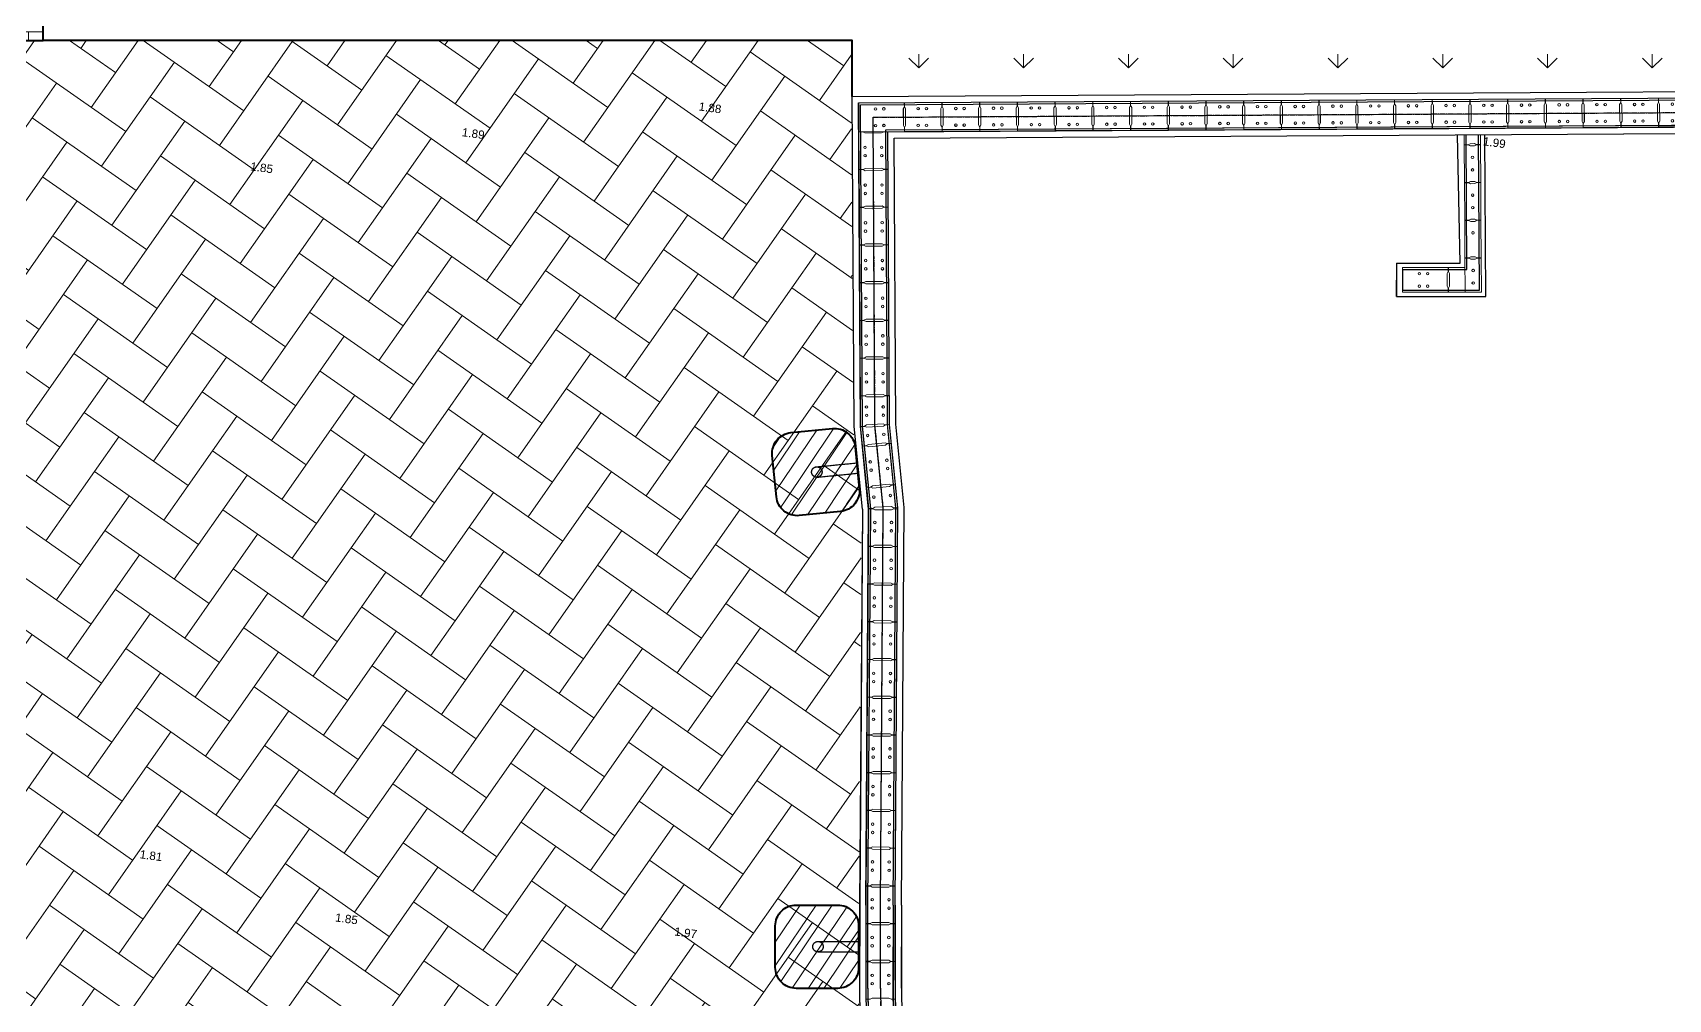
# Model space of a CAD drawing. Header units: millimetres. Extents: x -286774 to 170591, y -126585 to 81607.
# Drawn here: x -102570 to -63320, y -1262 to 21930 of the extents above; entities that cross this region are included whole.
import ezdxf

# ---------------------------------------------------------------- set-up
doc = ezdxf.new("R2010")
doc.units = ezdxf.units.MM
doc.header["$LTSCALE"] = 100
doc.header["$MEASUREMENT"] = 0
doc.linetypes.add('CENTERX2', pattern=[4, 2.5, -0.5, 0.5, -0.5])
doc.linetypes.add('DASHED', pattern=[19.05, 12.7, -6.35])
for name, color, linetype, lineweight in [('8', 8, 'Continuous', 5), ('ARC_CON-CUT', 130, 'Continuous', 40), ('ARC_HATCH', 8, 'Continuous', 9), ('TAN CANG-profile- REVISE1$0$8', 17, 'Continuous', 0), ('trench cover', 74, 'Continuous', 0)]:
    doc.layers.add(name, color=color, linetype=linetype, lineweight=lineweight)
for name, color, linetype in [('con_hidden', 4, 'DASHED'), ('L1-DRAINAGE-LONG_DITCH', 6, 'Continuous'), ('L1-DRAINAGE-TRANS_PIPE', 230, 'CENTERX2'), ('PIER SYSTRA', 170, 'Continuous')]:
    doc.layers.add(name, color=color, linetype=linetype)
doc.layers.add('Elevation', color=1, linetype='Continuous', plot=False)
doc.styles.get("Standard").update_dxf_attribs({"font": 'arial.ttf'})

# ---------------------------------------------------------------- blocks, each defined once
blk = doc.blocks.new('c1')
at = {"layer": 'trench cover'}
blk.add_lwpolyline([(875, 345), (875, 250), (850, 200), (850, -200), (875, -250), (875, -345), (-25, -345), (-25, -250), (0, -200), (0, 200), (-25, 250), (-25, 345)], close=True, dxfattribs=at)
for centre in [(304, 200), (504, 200), (304, -200), (504, -200)]:
    blk.add_circle(centre, 30, dxfattribs=at)
blk = doc.blocks.new('*U28')
at = {"layer": 'trench cover', "xscale": 0.001, "yscale": 0.001, "zscale": 0.001}
blk.add_blockref('c1', (-0.425, 0), dxfattribs=at)
blk = doc.blocks.new('*U29')
at = {"layer": 'trench cover'}
for p in [(0, 0), (0.905, 0), (1.81, 0), (2.715, 0), (3.62, 0), (4.525, 0), (5.43, 0), (6.335, 0), (7.24, 0), (8.145, 0), (9.05, 0), (9.955, 0), (10.86, 0), (11.765, 0), (12.67, 0), (13.575, 0), (14.48, 0), (15.385, 0), (16.29, 0), (17.195, 0), (18.1, 0)]:
    blk.add_blockref('*U28', p, dxfattribs=at)
blk = doc.blocks.new('*U26')
at = {"layer": 'trench cover', "xscale": 0.001, "yscale": 0.001, "zscale": 0.001, "rotation": 90}
blk.add_blockref('c1', (0, -0.425), dxfattribs=at)
blk = doc.blocks.new('*U27')
at = {"layer": 'trench cover'}
for p in [(0, 0), (0, -0.905), (0, -1.81), (0, -2.715), (0, -3.62), (0, -4.525), (0, -5.43)]:
    blk.add_blockref('*U26', p, dxfattribs=at)
blk = doc.blocks.new('ttc')
at = {"layer": 'con_hidden', "ltscale": 0.02, "flags": 128}
for points in [[(-14.401, -5.55), (-13.446, -5.32)], [(-14.36, -5.796), (-13.387, -5.562)], [(-12.827, -16.829), (-11.836, -16.693)], [(-12.827, -16.829), (-11.836, -16.693)], [(-12.793, -17.077), (-11.802, -16.941)], [(-12.793, -17.077), (-11.802, -16.941)]]:
    blk.add_lwpolyline(points, dxfattribs=at)
at = {"layer": 'con_hidden', "ltscale": 0.02}
for centre in [(-14.389, -5.674), (-12.81, -16.953), (-12.81, -16.953)]:
    blk.add_circle(centre, 0.125, dxfattribs=at)
at = {"layer": 'L1-DRAINAGE-LONG_DITCH', "ltscale": 0.8, "flags": 128}
for points in [[(-14.775, 3.366), (135.514, 24.94)], [(-14.605, 3.239), (135.387, 24.771)], [(-11.113, -15.713), (-12.346, -6.258), (-12.815, -4.308), (-13.813, 2.645), (135.486, 24.078)], [(-10.964, -15.694), (-12.198, -6.23), (-12.667, -4.279), (-13.643, 2.518), (135.656, 23.951)], [(-13.65, -4.468), (-14.775, 3.366)], [(-11.807, -15.807), (-13.035, -6.385), (-13.503, -4.439), (-14.605, 3.239)], [(-1.291, 1.183), (0.224, 1.393)], [(-13.183, -6.412), (-13.65, -4.468)], [(-13.183, -6.412), (-11.955, -15.826)], [(-10.964, -15.693), (-10.693, -17.666)], [(-11.955, -15.826), (-11.683, -17.807)], [(-11.807, -15.806), (-11.534, -17.787)], [(-11.113, -15.713), (-10.841, -17.687)], [(-11.683, -17.807), (-10.082, -28.51)], [(-11.534, -17.785), (-9.932, -28.496), (-9.852, -30.502)], [(-10.841, -17.686), (-9.234, -28.43), (-9.152, -30.474)], [(-10.693, -17.664), (-9.085, -28.416)]]:
    blk.add_lwpolyline(points, dxfattribs=at)
at = {"layer": 'L1-DRAINAGE-LONG_DITCH', "ltscale": 0.3}
for points in [[(-14.549, 3.196), (135.344, 24.714)], [(-13.869, 2.688), (135.429, 24.12)], [(-1.126, 1.056), (0.403, 1.267)], [(-1.057, 0.561), (0.772, 0.812)]]:
    blk.add_lwpolyline(points, dxfattribs=at)
at = {"layer": 'L1-DRAINAGE-LONG_DITCH', "ltscale": 0.8, "elevation": 0.006, "flags": 128}
for points in [[(0.224, 1.393), (-0.261, 4.439)], [(0.941, 0.685), (0.389, 4.532)]]:
    blk.add_lwpolyline(points, dxfattribs=at)
at = {"layer": 'L1-DRAINAGE-LONG_DITCH', "ltscale": 0.3}
for points, elevation in [([(0.403, 1.267), (-0.056, 4.468)], 0.006), ([(0.772, 0.812), (0.241, 4.511)], 0.006), ([(-1.126, 1.056), (-1.057, 0.561)], -0.006)]:
    blk.add_lwpolyline(points, dxfattribs=dict(at, elevation=elevation))
at = {"layer": 'L1-DRAINAGE-LONG_DITCH', "ltscale": 0.3, "flags": 128}
for points in [[(-11.485, -17.78), (-11.757, -15.8), (-12.989, -6.366), (-13.452, -4.439), (-14.549, 3.196)], [(-12.864, -4.317), (-13.869, 2.688)], [(-12.395, -6.267), (-12.864, -4.317)], [(-11.162, -15.72), (-12.395, -6.267)], [(-11.162, -15.72), (-10.891, -17.694)], [(-11.485, -17.778), (-9.882, -28.491)], [(-10.891, -17.694), (-9.284, -28.435)]]:
    blk.add_lwpolyline(points, dxfattribs=at)
at = {"layer": 'L1-DRAINAGE-LONG_DITCH', "ltscale": 0.8, "extrusion": (0.991194, 0.132421, 0), "elevation": -1.123, "flags": 128}
blk.add_lwpolyline([(1.343, 0), (0.546, -0.006)], dxfattribs=at)
at = {"layer": 'L1-DRAINAGE-LONG_DITCH', "ltscale": 0.8, "extrusion": (-0.136273, 0.990671, 0), "elevation": 0.55, "flags": 128}
blk.add_lwpolyline([(1.121, -0.006), (-1.026, 0)], dxfattribs=at)
at = {"layer": 'L1-DRAINAGE-TRANS_PIPE', "ltscale": 0.5, "flags": 128}
for points in [[(-14.209, 2.942), (135.387, 24.417)], [(-13.158, -4.383), (-14.209, 2.942)], [(-11.46, -15.76), (-12.693, -6.311)]]:
    blk.add_lwpolyline(points, dxfattribs=at)
at = {"layer": 'L1-DRAINAGE-TRANS_PIPE', "ltscale": 0.8, "flags": 128}
for points in [[(-12.693, -6.311), (-13.158, -4.383)], [(-11.187, -17.739), (-11.46, -15.76)], [(-11.188, -17.733), (-9.583, -28.463)]]:
    blk.add_lwpolyline(points, dxfattribs=at)
at = {"layer": 'trench cover', "extrusion": (0.000224928, -0.00165, 0.999999), "elevation": -0.001}
blk.add_lwpolyline([(-0.101, 4.462), (-0.066, 4.222), (0.028, 4.235), (0.074, 4.267), (0.173, 4.281), (0.226, 4.264), (0.32, 4.277), (0.285, 4.517)], dxfattribs=at)
for points in [[(0.32, 4.272), (0.226, 4.259), (0.18, 4.227), (0.081, 4.213), (0.028, 4.23), (-0.066, 4.217), (0.062, 3.326), (0.156, 3.339), (0.202, 3.371), (0.301, 3.385), (0.354, 3.368), (0.448, 3.381)], [(0.449, 3.376), (0.355, 3.363), (0.309, 3.331), (0.21, 3.317), (0.157, 3.334), (0.063, 3.321), (0.191, 2.43), (0.285, 2.444), (0.331, 2.475), (0.43, 2.49), (0.483, 2.472), (0.577, 2.485)], [(0.577, 2.481), (0.483, 2.467), (0.438, 2.435), (0.339, 2.421), (0.285, 2.439), (0.191, 2.425), (0.319, 1.534), (0.413, 1.548), (0.459, 1.58), (0.558, 1.594), (0.611, 1.576), (0.705, 1.59)], [(0.436, 0.723), (0.822, 0.775), (0.706, 1.585), (0.612, 1.571), (0.566, 1.539), (0.467, 1.525), (0.414, 1.543), (0.32, 1.529)]]:
    blk.add_lwpolyline(points, close=True, dxfattribs=at)
at = {"layer": 'trench cover'}
for points in [[(-14.501, 2.551), (-14.515, 2.646), (-14.522, 2.695), (-14.579, 3.091), (-14.586, 3.14), (-14.6, 3.234), (-13.516, 3.39), (-13.502, 3.296), (-13.52, 3.243), (-13.463, 2.847), (-13.431, 2.801), (-13.418, 2.707)], [(-1.051, 0.515), (-1.064, 0.609), (-1.071, 0.659), (-1.112, 0.956), (-1.119, 1.005), (-1.132, 1.099), (-0.047, 1.249), (-0.034, 1.155), (-0.052, 1.102), (-0.011, 0.805), (0.021, 0.759), (0.034, 0.664)], [(-13.497, -4.447), (-13.402, -4.428), (-13.359, -4.393), (-12.967, -4.311), (-12.913, -4.326), (-12.82, -4.306), (-12.918, -3.626), (-13.012, -3.64), (-13.058, -3.672), (-13.453, -3.728), (-13.506, -3.711), (-13.6, -3.724)], [(-13.496, -4.452), (-13.401, -4.432), (-13.347, -4.447), (-12.956, -4.365), (-12.912, -4.33), (-12.819, -4.311), (-12.714, -4.746), (-12.807, -4.768), (-12.862, -4.756), (-13.25, -4.849), (-13.293, -4.885), (-13.386, -4.907)], [(-12.713, -4.751), (-12.481, -5.716), (-12.574, -5.738), (-12.628, -5.726), (-13.017, -5.819), (-13.06, -5.855), (-13.153, -5.877), (-13.385, -4.912), (-13.292, -4.89), (-13.237, -4.903), (-12.849, -4.809), (-12.806, -4.773)], [(-13.034, -6.371), (-12.94, -6.355), (-12.895, -6.324), (-12.502, -6.251), (-12.447, -6.272), (-12.352, -6.256), (-12.481, -5.721), (-12.573, -5.743), (-12.616, -5.779), (-13.004, -5.873), (-13.059, -5.86), (-13.151, -5.883)]]:
    blk.add_lwpolyline(points, close=True, dxfattribs=at)
for points in [[(0.352, 1.304), (-0.042, 1.25), (-0.029, 1.155), (0.003, 1.109), (0.044, 0.812), (0.026, 0.759), (0.039, 0.665), (0.822, 0.773)], [(-13.496, -4.452), (-13.401, -4.432), (-13.347, -4.447), (-12.956, -4.365), (-12.912, -4.33), (-12.819, -4.311)]]:
    blk.add_lwpolyline(points, dxfattribs=at)
at = {"layer": 'trench cover', "extrusion": (0.000224928, -0.00165, 0.999999)}
for centre in [(0.17, 3.948, -0.001), (0.213, 3.651, -0.001), (0.299, 3.052, -0.001), (0.341, 2.755, -0.001), (0.427, 2.156, -0.001), (0.556, 1.26, -0.001), (0.598, 0.963, -0.001)]:
    blk.add_circle(centre, 0.03, dxfattribs=at)
at = {"layer": 'trench cover'}
for centre in [(-14.182, 3.148), (-13.984, 3.176), (-14.125, 2.752), (-13.927, 2.781), (-0.714, 1.01), (-0.516, 1.038), (-0.673, 0.713), (-0.475, 0.741), (-13.023, -3.909), (-13.419, -3.966), (-13.391, -4.164), (-12.995, -4.107), (-13.301, -4.638), (-12.92, -4.558), (-13.152, -5.259), (-13.105, -5.453), (-12.763, -5.165), (-12.716, -5.36), (-12.953, -6.084), (-12.565, -5.99)]:
    blk.add_circle(centre, 0.03, dxfattribs=at)
for name, p, rotation in [('*U29', (-13.021, 3.113), 8.169265610718904), ('*U27', (-14.095, 2.15), 8.169265604048064)]:
    blk.add_blockref(name, p, dxfattribs=dict(at, rotation=rotation))
for p, xscale, yscale, zscale, rotation in [((-12.687, -6.356), 0.001, 0.001, 0.001, 277.4384466208797), ((-12.57, -7.254), 0.001, 0.001, 0.001, 277.4384466208797), ((-12.453, -8.151), 0.001, 0.001, 0.001, 277.4384466208797), ((-12.336, -9.049), 0.001, 0.001, 0.001, 277.4384466208797), ((-12.219, -9.946), 0.001, 0.001, 0.001, 277.4384466208797), ((-12.102, -10.843), 0.001, 0.001, 0.001, 277.4384466208797), ((-11.984, -11.741), 0.001, 0.001, 0.001, 277.4384466208797), ((-11.867, -12.638), 0.001, 0.001, 0.001, 277.4384466208797), ((-11.75, -13.535), 0.001, 0.001, 0.001, 277.4384466208797), ((-11.633, -14.433), 0.001, 0.001, 0.001, 277.4384466208797), ((-11.515, -15.332), 0.001000000000000001, 0.001000000000000001, 0.001000000000000001, 277.6813448521946), ((-11.394, -16.23), 0.001000000000000001, 0.001000000000000001, 0.001000000000000001, 277.6813448521946), ((-11.271, -17.13), 0.001, 0.001, 0.001, 278.0230988929306)]:
    blk.add_blockref('c1', p, dxfattribs=dict(at, xscale=xscale, yscale=yscale, zscale=zscale, rotation=rotation))
blk = doc.blocks.new('SYSP')
at = {"layer": 'ARC_HATCH', "ltscale": 0.5}
h = blk.add_hatch(dxfattribs=at)
h.set_pattern_fill('ANSI31', color=256, scale=0.1, angle=3.2513, style=0)
h.set_pattern_definition([(56.08188, (55.44856, -161.80857), (-0.2634729, 0.1771674), [])])
edge = h.paths.add_edge_path()
edge.add_line((-0.973, 10.792), (-1.073, 11.787))
edge.add_arc((-0.575, 11.837), 0.5, 95.7146, 185.7146, ccw=False)
edge.add_line((-0.625, 12.334), (0.37, 12.434))
edge.add_arc((0.42, 11.936), 0.5, 5.7146, 95.7146, ccw=False)
edge.add_line((0.917, 11.986), (1.017, 10.991))
edge.add_arc((0.519, 10.941), 0.5, 275.7146, 365.7146, ccw=False)
edge.add_line((0.569, 10.444), (-0.426, 10.344))
edge.add_arc((-0.476, 10.842), 0.5, 185.7146, 275.7146, ccw=False)
h = blk.add_hatch(dxfattribs=at)
h.set_pattern_fill('ANSI31', color=256, scale=0.1, angle=3.2513, style=0)
h.set_pattern_definition([(56.08188, (55.44856, -161.80857), (-0.2634729, 0.1771674), [])])
edge = h.paths.add_edge_path()
edge.add_line((-1, -0.5), (-1, 0.5))
edge.add_arc((-0.5, 0.5), 0.5, 90, 180, ccw=False)
edge.add_line((-0.5, 1), (0.5, 1))
edge.add_arc((0.5, 0.5), 0.5, 0, 90, ccw=False)
edge.add_line((1, 0.5), (1, -0.5))
edge.add_arc((0.5, -0.5), 0.5, 270, 360, ccw=False)
edge.add_line((0.5, -1), (-0.5, -1))
edge.add_arc((-0.5, -0.5), 0.5, 180, 270, ccw=False)
at = {"layer": 'ARC_CON-CUT', "ltscale": 0.5}
for points in [[(-0.973, 10.792), (-1.073, 11.787, -0.414214), (-0.625, 12.334), (0.37, 12.434, -0.414214), (0.917, 11.986), (1.017, 10.991, -0.414214), (0.569, 10.444), (-0.426, 10.344, -0.414214)], [(-1, -0.5), (-1, 0.5, -0.414214), (-0.5, 1), (0.5, 1, -0.414214), (1, 0.5), (1, -0.5, -0.414214), (0.5, -1), (-0.5, -1, -0.414214)]]:
    blk.add_lwpolyline(points, format="xyb", close=True, dxfattribs=at)

msp = doc.modelspace()

# ---------------------------------------------------------------- hatches: boundary and pattern name
at = {"layer": '8'}
h = msp.add_hatch(dxfattribs=at)
h.set_pattern_fill('AR-B816', color=256, scale=2, angle=-7.8306)
h.set_pattern_definition([(4e-10, (-28297.2, 2.15), (-3e-09, 406.4), []), (90, (-28297.2, 2.15), (-406.4, 406.4), [406.4, -406.4])])
edge = h.paths.add_edge_path()
edge.add_line((-102319, 21744), (-102319, 36400))
edge.add_arc((-93819, 36400), 8500, 88.5118, 179.999, ccw=False)
edge.add_line((-93598, 44897), (-84018, 44648))
edge.add_line((-84018, 44648), (-70792, 44052))
edge.add_line((-70792, 44052), (-70634, 47549))
edge.add_line((-70634, 47549), (-83894, 48146))
edge.add_line((-83894, 48146), (-93507, 48396))
edge.add_arc((-93819, 36400), 12000, 88.5118, 179.999)
edge.add_line((-105819, 36400), (-105819, 21744))
edge.add_line((-105819, 21744), (-102319, 21744))
h = msp.add_hatch(dxfattribs=at)
h.set_pattern_fill('AR-HBONE', color=256, scale=10, angle=2.1694)
h.set_pattern_definition([(55, (-806699.4, -264756.6), (-249.5048, 1415.0121), [3048, -1016]), (145, (-806116.6, -263924.3), (-249.5048, 1415.0121), [3048, -1016])])
edge = h.paths.add_edge_path()
edge.add_line((-82929, 21745), (-82929, 20398))
edge.add_line((-82929, 20398), (-82882, 12485))
edge.add_line((-82882, 12485), (-82684, 10494))
edge.add_line((-82684, 10494), (-82750, 512))
edge.add_line((-82750, 512), (-82750, -510))
edge.add_line((-82750, -510), (-82622, -11820))
edge.add_line((-82622, -11820), (-83105, -16797))
edge.add_line((-83105, -16797), (-83105, -28189))
edge.add_line((-83105, -28189), (-105024, -27619))
edge.add_line((-105024, -27619), (-105820, -27559))
edge.add_line((-105820, -27559), (-105819, -14008))
edge.add_arc((-102819, -14008), 3000, 149.0353, 179.999, ccw=False)
edge.add_line((-105392, -12464), (-103247, -8890))
edge.add_arc((-105819, -7346), 3000, 329.0353, 359.999)
edge.add_line((-102819, -7346), (-102819, 5992))
edge.add_arc((-105819, 5992), 3000, -0.001, 30.9628)
edge.add_line((-103247, 7535), (-105391, 11110))
edge.add_arc((-102819, 12654), 3000, 179.999, 210.9628, ccw=False)
edge.add_line((-105819, 12654), (-105819, 21745))
edge.add_line((-105819, 21745), (-82929, 21745))
at = {"layer": 'TAN CANG-profile- REVISE1$0$8'}
h = msp.add_hatch(dxfattribs=at)
h.set_pattern_fill('GRASS', color=256, scale=70, angle=-7.8306)
h.set_pattern_definition([(90, (-806731.9, -571075.6), (-1257.2359, 1257.2359), [333.375, -2181.0967]), (45, (-806731.9, -571075.6), (-1257.236, 1257.236), [333.375, -1444.625]), (135, (-806731.9, -571075.6), (-1257.236, -1257.236), [333.375, -1444.625])])
edge = h.paths.add_edge_path()
edge.add_line((-102319, 36400), (-102319, 21752))
edge.add_line((-102319, 21752), (-92469, 21805))
edge.add_line((-92469, 21805), (-92468, 21744))
edge.add_line((-92468, 21744), (-82929, 21744))
edge.add_line((-82929, 21744), (-82929, 20397))
edge.add_line((-82929, 20397), (-13400, 20808))
edge.add_line((-13400, 20808), (-13400, 39396))
edge.add_line((-13400, 39396), (-47612, 39200))
edge.add_line((-47612, 39200), (-60230, 39873))
edge.add_line((-60230, 39873), (-66427, 40573))
edge.add_line((-66427, 40573), (-72532, 41581))
edge.add_line((-72532, 41581), (-96699, 42495))
edge.add_line((-96699, 42495), (-99731, 42507))
edge.add_arc((-93819, 36400), 8500, 134.0694, 179.999)

# ---------------------------------------------------------------- linework, layer by layer
at = {"layer": 'ARC_CON-CUT', "flags": 128}
msp.add_lwpolyline([(-102319, 21744), (-102319, 36400, -0.421837), (-93598, 44897), (-84018, 44648), (-70792, 44052), (-70634, 47549), (-83894, 48146), (-93507, 48396, 0.421837), (-105819, 36400), (-105819, 21744), (-102319, 21744)], format="xyb", dxfattribs=at)
at = {"layer": 'ARC_CON-CUT'}
msp.add_lwpolyline([(-82904, 20397), (-82904, 21744), (-102319, 21744)], dxfattribs=at)
at = {"layer": 'con_hidden', "ltscale": 0.02, "flags": 128}
for points in [[(-83748, 11514), (-82770, 11611)], [(-83741, 11265), (-82745, 11364)], [(-83725, 125), (-82725, 125)], [(-83725, 125), (-82725, 125)], [(-83725, -125), (-82725, -125)], [(-83725, -125), (-82725, -125)]]:
    msp.add_lwpolyline(points, dxfattribs=at)
at = {"layer": 'con_hidden', "ltscale": 0.02}
for centre in [(-83753, 11389), (-83725, 0), (-83725, 0)]:
    msp.add_circle(centre, 125, dxfattribs=at)
at = {"layer": 'L1-DRAINAGE-LONG_DITCH', "ltscale": 0.8, "flags": 128}
for points in [[(-82904, 20397), (68923, 21295)], [(-82753, 20248), (68774, 21144)], [(-81875, 997), (-81809, 10533), (-82007, 12529), (-82049, 19552), (68778, 20444)], [(-82857, 12484), (-82904, 20397)], [(-82575, 999), (-82509, 10501), (-82707, 12492), (-82753, 20248)], [(-81725, 996), (-81659, 10540), (-81857, 12536), (-81898, 19403), (-22650, 19754)], [(-69843, 16398), (-68314, 16399)], [(-82659, 10494), (-82857, 12484)], [(-82659, 10494), (-82725, 1000)], [(-82725, 1000), (-82725, -1000)], [(-82575, 1000), (-82575, -1000)], [(-81875, 998), (-81875, -995)], [(-81725, 998), (-81725, -995)], [(-82725, -1000), (-82597, -11821)], [(-82575, -998), (-82447, -11827), (-82641, -13826)], [(-81875, -994), (-81746, -11857), (-81944, -13893)], [(-81725, -993), (-81596, -11863)]]:
    msp.add_lwpolyline(points, dxfattribs=at)
at = {"layer": 'L1-DRAINAGE-LONG_DITCH', "ltscale": 0.3}
for points in [[(-82702, 20199), (68724, 21094)], [(-82099, 19602), (9900, 20146)], [(-69696, 16250), (-68153, 16251)]]:
    msp.add_lwpolyline(points, dxfattribs=at)
at = {"layer": 'L1-DRAINAGE-LONG_DITCH', "ltscale": 0.3, "flags": 128}
for points in [[(-82525, -1000), (-82525, 999), (-82460, 10513), (-82657, 12485), (-82702, 20199)], [(-82057, 12526), (-82099, 19602)], [(-81859, 10531), (-82057, 12526)], [(-81925, 998), (-81859, 10531)], [(-81925, 998), (-81925, -995)], [(-82525, -997), (-82397, -11829)], [(-81925, -995), (-81796, -11855)]]:
    msp.add_lwpolyline(points, dxfattribs=at)
at = {"layer": 'L1-DRAINAGE-LONG_DITCH', "ltscale": 0.8, "elevation": 6, "flags": 128}
for points in [[(-68314, 16399), (-68379, 19483)], [(-67699, 15600), (-67722, 19487)]]:
    msp.add_lwpolyline(points, dxfattribs=at)
at = {"layer": 'L1-DRAINAGE-LONG_DITCH', "ltscale": 0.3}
for points, elevation in [([(-68153, 16251), (-68172, 19484)], 6), ([(-67850, 15749), (-67872, 19486)], 6), ([(-69696, 16250), (-69696, 15750)], -6)]:
    msp.add_lwpolyline(points, dxfattribs=dict(at, elevation=elevation))
at = {"layer": 'L1-DRAINAGE-LONG_DITCH', "ltscale": 0.8, "extrusion": (0.999993, -0.003858, -4.41009e-25), "elevation": -69906, "flags": 128}
msp.add_lwpolyline([(16128, 0), (15330, -6)], dxfattribs=at)
at = {"layer": 'L1-DRAINAGE-TRANS_PIPE', "ltscale": 0.5, "flags": 128}
for points in [[(-82401, 19900), (68726, 20794)], [(-82357, 12501), (-82401, 19900)], [(-82225, 998), (-82160, 10527)]]:
    msp.add_lwpolyline(points, dxfattribs=at)
at = {"layer": 'L1-DRAINAGE-TRANS_PIPE', "ltscale": 0.8, "flags": 128}
for points in [[(-82160, 10527), (-82357, 12501)], [(-82225, -1000), (-82225, 998)], [(-82225, -994), (-82097, -11842)]]:
    msp.add_lwpolyline(points, dxfattribs=at)
at = {"layer": 'trench cover'}
for points in [[(-82744, 19553), (-82744, 19649), (-82744, 19699), (-82747, 20098), (-82747, 20148), (-82748, 20243), (-81653, 20250), (-81652, 20155), (-81677, 20105), (-81675, 19705), (-81649, 19655), (-81649, 19560)], [(-80753, 20255), (-80752, 20160), (-80777, 20110), (-80775, 19710), (-80749, 19660), (-80749, 19565), (-81649, 19560), (-81649, 19655), (-81624, 19705), (-81627, 20105), (-81652, 20155), (-81653, 20250)], [(-79848, 20260), (-79847, 20165), (-79872, 20115), (-79870, 19716), (-79844, 19666), (-79844, 19571), (-80744, 19565), (-80744, 19660), (-80720, 19711), (-80722, 20110), (-80747, 20160), (-80748, 20255)], [(-78943, 20266), (-78942, 20171), (-78967, 20121), (-78965, 19721), (-78939, 19671), (-78939, 19576), (-79839, 19571), (-79839, 19666), (-79815, 19716), (-79817, 20116), (-79842, 20166), (-79843, 20261)], [(-78038, 20271), (-78037, 20176), (-78062, 20126), (-78060, 19726), (-78034, 19676), (-78034, 19581), (-78934, 19576), (-78934, 19671), (-78910, 19721), (-78912, 20121), (-78937, 20171), (-78938, 20266)], [(-77133, 20277), (-77132, 20182), (-77157, 20131), (-77155, 19732), (-77129, 19682), (-77129, 19587), (-78029, 19581), (-78029, 19676), (-78005, 19727), (-78007, 20126), (-78032, 20176), (-78033, 20271)], [(-76228, 20282), (-76227, 20187), (-76252, 20137), (-76250, 19737), (-76224, 19687), (-76224, 19592), (-77124, 19587), (-77124, 19682), (-77100, 19732), (-77102, 20132), (-77127, 20182), (-77128, 20277)], [(-75323, 20287), (-75322, 20192), (-75347, 20142), (-75345, 19742), (-75319, 19692), (-75319, 19597), (-76219, 19592), (-76219, 19687), (-76195, 19737), (-76197, 20137), (-76222, 20187), (-76223, 20282)], [(-74418, 20293), (-74417, 20198), (-74442, 20147), (-74440, 19748), (-74414, 19698), (-74414, 19603), (-75314, 19597), (-75314, 19692), (-75290, 19743), (-75292, 20142), (-75317, 20192), (-75318, 20287)], [(-73513, 20298), (-73512, 20203), (-73537, 20153), (-73535, 19753), (-73509, 19703), (-73509, 19608), (-74409, 19603), (-74409, 19698), (-74385, 19748), (-74387, 20148), (-74412, 20198), (-74413, 20293)], [(-72608, 20303), (-72607, 20208), (-72632, 20158), (-72630, 19758), (-72604, 19708), (-72604, 19613), (-73504, 19608), (-73504, 19703), (-73480, 19753), (-73482, 20153), (-73507, 20203), (-73508, 20298)], [(-71703, 20309), (-71702, 20214), (-71727, 20163), (-71725, 19764), (-71699, 19714), (-71699, 19619), (-72599, 19614), (-72599, 19709), (-72575, 19759), (-72577, 20158), (-72602, 20208), (-72603, 20303)], [(-70798, 20314), (-70797, 20219), (-70822, 20169), (-70820, 19769), (-70794, 19719), (-70794, 19624), (-71694, 19619), (-71694, 19714), (-71670, 19764), (-71672, 20164), (-71697, 20214), (-71698, 20309)], [(-69893, 20319), (-69892, 20224), (-69917, 20174), (-69915, 19774), (-69889, 19725), (-69889, 19630), (-70789, 19624), (-70789, 19719), (-70765, 19769), (-70767, 20169), (-70792, 20219), (-70793, 20314)], [(-68988, 20325), (-68987, 20230), (-69012, 20180), (-69010, 19780), (-68984, 19730), (-68984, 19635), (-69884, 19630), (-69884, 19725), (-69860, 19775), (-69862, 20175), (-69887, 20224), (-69888, 20319)], [(-68083, 20330), (-68082, 20235), (-68107, 20185), (-68105, 19785), (-68079, 19735), (-68079, 19640), (-68979, 19635), (-68979, 19730), (-68955, 19780), (-68957, 20180), (-68982, 20230), (-68983, 20325)], [(-67178, 20335), (-67177, 20240), (-67202, 20190), (-67200, 19790), (-67174, 19741), (-67174, 19646), (-68074, 19640), (-68074, 19735), (-68050, 19785), (-68052, 20185), (-68077, 20235), (-68078, 20330)], [(-66273, 20341), (-66272, 20246), (-66297, 20196), (-66295, 19796), (-66269, 19746), (-66269, 19651), (-67169, 19646), (-67169, 19741), (-67145, 19791), (-67147, 20191), (-67172, 20240), (-67173, 20335)], [(-65368, 20346), (-65367, 20251), (-65392, 20201), (-65390, 19801), (-65364, 19751), (-65364, 19656), (-66264, 19651), (-66264, 19746), (-66240, 19796), (-66242, 20196), (-66267, 20246), (-66268, 20341)], [(-64463, 20351), (-64462, 20256), (-64487, 20206), (-64485, 19806), (-64460, 19757), (-64459, 19662), (-65359, 19656), (-65359, 19751), (-65335, 19801), (-65337, 20201), (-65362, 20251), (-65363, 20346)], [(-63558, 20357), (-63557, 20262), (-63582, 20212), (-63580, 19812), (-63555, 19762), (-63554, 19667), (-64454, 19662), (-64455, 19757), (-64430, 19807), (-64432, 20207), (-64457, 20256), (-64458, 20351)], [(-62653, 20362), (-62652, 20267), (-62677, 20217), (-62675, 19817), (-62650, 19767), (-62649, 19672), (-63549, 19667), (-63550, 19762), (-63525, 19812), (-63527, 20212), (-63552, 20262), (-63553, 20357)], [(-82743, 19548), (-82648, 19549), (-82598, 19524), (-82198, 19527), (-82149, 19552), (-82054, 19552), (-82048, 18652), (-82143, 18652), (-82193, 18677), (-82593, 18674), (-82643, 18649), (-82738, 18648)], [(-82738, 18643), (-82643, 18644), (-82593, 18619), (-82193, 18622), (-82143, 18647), (-82048, 18647), (-82043, 17747), (-82138, 17747), (-82188, 17772), (-82588, 17769), (-82638, 17744), (-82733, 17743)], [(-82733, 17738), (-82638, 17739), (-82588, 17714), (-82188, 17717), (-82138, 17742), (-82043, 17742), (-82038, 16842), (-82133, 16842), (-82183, 16867), (-82583, 16864), (-82632, 16839), (-82727, 16838)], [(-82727, 16833), (-82632, 16834), (-82582, 16809), (-82182, 16812), (-82133, 16837), (-82038, 16837), (-82032, 15937), (-82127, 15937), (-82177, 15962), (-82577, 15959), (-82627, 15934), (-82722, 15933)], [(-69696, 15703), (-69696, 15798), (-69696, 15848), (-69696, 16148), (-69696, 16198), (-69696, 16293), (-68601, 16294), (-68601, 16199), (-68626, 16149), (-68626, 15849), (-68601, 15799), (-68601, 15704)], [(-82722, 15928), (-82627, 15929), (-82577, 15904), (-82177, 15907), (-82127, 15932), (-82032, 15932), (-82027, 15033), (-82122, 15032), (-82172, 15057), (-82572, 15054), (-82622, 15029), (-82717, 15028)], [(-82717, 15023), (-82622, 15024), (-82572, 14999), (-82172, 15002), (-82122, 15027), (-82027, 15028), (-82022, 14128), (-82117, 14127), (-82167, 14152), (-82566, 14149), (-82616, 14124), (-82711, 14123)], [(-82711, 14118), (-82616, 14119), (-82566, 14094), (-82166, 14097), (-82117, 14122), (-82022, 14123), (-82016, 13223), (-82111, 13222), (-82161, 13247), (-82561, 13244), (-82611, 13219), (-82706, 13218)], [(-82702, 12483), (-82606, 12490), (-82558, 12518), (-82159, 12546), (-82107, 12524), (-82012, 12531), (-82016, 13218), (-82111, 13217), (-82161, 13192), (-82561, 13189), (-82611, 13214), (-82706, 13213)], [(-82701, 12478), (-82605, 12485), (-82554, 12463), (-82155, 12491), (-82107, 12519), (-82012, 12526), (-81968, 12080), (-82062, 12071), (-82115, 12091), (-82512, 12051), (-82560, 12022), (-82655, 12012)], [(-81967, 12076), (-81869, 11088), (-81964, 11078), (-82016, 11098), (-82414, 11059), (-82461, 11029), (-82556, 11020), (-82654, 12007), (-82559, 12017), (-82507, 11997), (-82109, 12036), (-82062, 12066)], [(-82505, 10514), (-82410, 10517), (-82361, 10542), (-81962, 10560), (-81910, 10532), (-81814, 10535), (-81869, 11083), (-81963, 11074), (-82010, 11044), (-82408, 11004), (-82460, 11024), (-82555, 11014)], [(-81821, 9604), (-81916, 9605), (-81966, 9630), (-82366, 9633), (-82416, 9608), (-82511, 9609), (-82505, 10509), (-82410, 10508), (-82360, 10483), (-81960, 10480), (-81910, 10505), (-81815, 10504)], [(-81827, 8699), (-81922, 8700), (-81972, 8725), (-82372, 8728), (-82422, 8703), (-82517, 8704), (-82511, 9604), (-82416, 9603), (-82366, 9578), (-81966, 9575), (-81916, 9600), (-81821, 9599)], [(-81834, 7794), (-81929, 7795), (-81978, 7820), (-82378, 7823), (-82428, 7798), (-82523, 7799), (-82517, 8699), (-82422, 8698), (-82372, 8673), (-81973, 8670), (-81922, 8695), (-81827, 8694)], [(-81840, 6889), (-81935, 6890), (-81985, 6915), (-82384, 6918), (-82435, 6893), (-82530, 6894), (-82523, 7794), (-82428, 7793), (-82379, 7768), (-81979, 7765), (-81929, 7790), (-81834, 7789)], [(-81846, 5984), (-81941, 5985), (-81991, 6010), (-82391, 6013), (-82441, 5988), (-82536, 5989), (-82530, 6889), (-82435, 6888), (-82385, 6863), (-81985, 6860), (-81935, 6885), (-81840, 6884)], [(-81852, 5079), (-81947, 5080), (-81997, 5105), (-82397, 5108), (-82447, 5083), (-82542, 5084), (-82536, 5984), (-82441, 5983), (-82391, 5958), (-81991, 5955), (-81941, 5980), (-81846, 5979)], [(-81858, 4174), (-81953, 4175), (-82003, 4200), (-82403, 4203), (-82453, 4178), (-82548, 4179), (-82542, 5079), (-82447, 5078), (-82397, 5053), (-81997, 5050), (-81947, 5075), (-81852, 5074)], [(-81865, 3269), (-81960, 3270), (-82009, 3295), (-82409, 3298), (-82459, 3273), (-82554, 3274), (-82548, 4174), (-82453, 4173), (-82403, 4148), (-82004, 4145), (-81953, 4170), (-81858, 4169)], [(-81871, 2364), (-81966, 2365), (-82016, 2390), (-82415, 2393), (-82466, 2368), (-82561, 2369), (-82554, 3269), (-82459, 3268), (-82410, 3243), (-82010, 3240), (-81960, 3265), (-81865, 3264)], [(-81877, 1459), (-81972, 1460), (-82022, 1485), (-82422, 1488), (-82472, 1463), (-82567, 1464), (-82561, 2364), (-82466, 2363), (-82416, 2338), (-82016, 2335), (-81966, 2360), (-81871, 2359)], [(-81879, 554), (-81974, 555), (-82024, 580), (-82424, 581), (-82474, 556), (-82569, 556), (-82567, 1456), (-82472, 1456), (-82422, 1431), (-82022, 1430), (-81972, 1455), (-81877, 1454)], [(-81882, -352), (-81977, -352), (-82027, -327), (-82426, -326), (-82477, -351), (-82572, -350), (-82569, 550), (-82474, 549), (-82424, 524), (-82024, 523), (-81974, 548), (-81879, 548)], [(-81877, -1258), (-81972, -1259), (-82022, -1234), (-82422, -1235), (-82472, -1260), (-82567, -1261), (-82570, -361), (-82475, -360), (-82425, -385), (-82025, -384), (-81975, -359), (-81880, -358)]]:
    msp.add_lwpolyline(points, close=True, dxfattribs=at)
at = {"layer": 'trench cover', "extrusion": (-1.92278e-06, -0.001665, 0.999999), "elevation": -26}
msp.add_lwpolyline([(-68217, 19484), (-68216, 19241), (-68121, 19242), (-68071, 19267), (-67971, 19268), (-67921, 19243), (-67826, 19244), (-67827, 19487)], dxfattribs=at)
for points in [[(-67826, 19239), (-67921, 19238), (-67970, 19213), (-68070, 19212), (-68121, 19237), (-68216, 19236), (-68210, 18336), (-68115, 18337), (-68065, 18362), (-67965, 18363), (-67915, 18338), (-67820, 18339)], [(-67820, 18334), (-67915, 18333), (-67965, 18308), (-68065, 18307), (-68115, 18332), (-68210, 18331), (-68205, 17431), (-68110, 17432), (-68060, 17457), (-67960, 17458), (-67910, 17433), (-67815, 17434)], [(-67815, 17429), (-67910, 17428), (-67960, 17403), (-68060, 17402), (-68110, 17427), (-68205, 17426), (-68200, 16526), (-68105, 16527), (-68055, 16552), (-67955, 16553), (-67905, 16528), (-67810, 16529)], [(-68195, 15707), (-67805, 15705), (-67810, 16524), (-67905, 16523), (-67954, 16498), (-68054, 16497), (-68105, 16522), (-68200, 16521)]]:
    msp.add_lwpolyline(points, close=True, dxfattribs=at)
at = {"layer": 'trench cover'}
for points in [[(-68198, 16294), (-68596, 16294), (-68596, 16199), (-68571, 16149), (-68571, 15849), (-68596, 15799), (-68596, 15704), (-67805, 15704)], [(-82701, 12478), (-82605, 12485), (-82554, 12463), (-82155, 12491), (-82107, 12519), (-82012, 12526)]]:
    msp.add_lwpolyline(points, dxfattribs=at)
for centre in [(-82346, 20101), (-82146, 20102), (-81323, 20107), (-81123, 20108), (-80418, 20112), (-80218, 20113), (-79513, 20117), (-79313, 20119), (-78608, 20123), (-78408, 20124), (-77703, 20128), (-77503, 20129), (-76798, 20134), (-76598, 20135), (-75893, 20139), (-75693, 20140), (-74988, 20144), (-74788, 20145), (-74083, 20150), (-73883, 20151), (-73178, 20155), (-72978, 20156), (-72273, 20160), (-72073, 20161), (-71368, 20166), (-71168, 20167), (-70463, 20171), (-70263, 20172), (-69558, 20176), (-69358, 20177), (-68654, 20182), (-68454, 20183), (-67749, 20187), (-67549, 20188), (-66844, 20192), (-66644, 20194), (-65939, 20198), (-65739, 20199), (-65034, 20203), (-64834, 20204), (-64129, 20208), (-63929, 20210), (-82343, 19701), (-82143, 19702), (-81321, 19707), (-81121, 19708), (-80416, 19712), (-80216, 19713), (-79511, 19718), (-79311, 19719), (-78606, 19723), (-78406, 19724), (-77701, 19728), (-77501, 19730), (-76796, 19734), (-76596, 19735), (-75891, 19739), (-75691, 19740), (-74986, 19744), (-74786, 19746), (-74081, 19750), (-73881, 19751), (-73176, 19755), (-72976, 19756), (-72271, 19760), (-72071, 19762), (-71366, 19766), (-71166, 19767), (-70461, 19771), (-70261, 19772), (-69556, 19777), (-69356, 19778), (-68651, 19782), (-68451, 19783), (-67746, 19787), (-67546, 19788), (-66841, 19793), (-66641, 19794), (-65936, 19798), (-65736, 19799), (-65031, 19803), (-64831, 19804), (-64126, 19809), (-63926, 19810), (-82596, 19178), (-82595, 18978), (-82196, 19180), (-82195, 18980), (-82591, 18273), (-82590, 18073), (-82191, 18275), (-82190, 18075), (-82586, 17368), (-82186, 17370), (-82584, 17168), (-82185, 17170), (-82580, 16463), (-82180, 16465), (-82579, 16263), (-82179, 16265), (-69295, 16148), (-69095, 16148), (-69295, 15848), (-69095, 15849), (-82575, 15558), (-82574, 15358), (-82175, 15560), (-82174, 15360), (-82569, 14653), (-82170, 14655), (-82568, 14453), (-82168, 14455), (-82564, 13748), (-82164, 13750), (-82563, 13548), (-82163, 13550), (-82559, 12949), (-82160, 12951), (-82558, 12749), (-82158, 12751), (-82534, 12267), (-82145, 12295), (-82471, 11632), (-82451, 11433), (-82073, 11672), (-82053, 11473), (-82386, 10788), (-81989, 10827), (-82362, 10179), (-81962, 10177), (-82363, 9979), (-81964, 9977), (-82370, 9074), (-82368, 9274), (-81970, 9072), (-81968, 9272), (-82374, 8369), (-81975, 8367), (-82376, 8169), (-81976, 8167), (-82381, 7464), (-81981, 7462), (-82382, 7264), (-81982, 7262), (-82388, 6359), (-82387, 6559), (-81988, 6357), (-81987, 6557), (-82393, 5654), (-81993, 5652), (-82394, 5454), (-81995, 5452), (-82399, 4749), (-81999, 4747), (-82401, 4549), (-82001, 4547), (-82407, 3644), (-82405, 3844), (-82007, 3642), (-82006, 3842), (-82413, 2739), (-82412, 2939), (-82013, 2737), (-82012, 2937), (-82418, 2034), (-82018, 2032), (-82419, 1834), (-82019, 1832), (-82423, 1127), (-82423, 927), (-82023, 1126), (-82023, 926), (-82426, 21), (-82425, 221), (-82026, 20), (-82025, 220), (-82424, -689), (-82024, -688), (-82423, -889), (-82023, -888)]:
    msp.add_circle(centre, 30, dxfattribs=at)
at = {"layer": 'trench cover', "extrusion": (-1.92278e-06, -0.001665, 0.999999)}
for centre in [(-68019, 18938, -26), (-68017, 18638, -26), (-68013, 18033, -26), (-68012, 17733, -26), (-68008, 17128, -26), (-68003, 16223, -26), (-68001, 15923, -26)]:
    msp.add_circle(centre, 30, dxfattribs=at)

# ---------------------------------------------------------------- block references
at = {"layer": 'L1-DRAINAGE-LONG_DITCH', "xscale": 1000, "yscale": 1000, "zscale": 1000, "rotation": 352.169421660703}
msp.add_blockref('ttc', (-68725, 15050), dxfattribs=at)
at = {"layer": 'PIER SYSTRA', "xscale": 1000, "yscale": 1000, "zscale": 1000}
msp.add_blockref('SYSP', (-83750, 0), dxfattribs=at)

# ---------------------------------------------------------------- texts
at = {"layer": 'Elevation'}
for s, p in [('1.88', (-86597, 20067, 1878)), ('1.89', (-92280, 19449, 1894)), ('1.99', (-67776, 19231, 1994)), ('1.85', (-97358, 18629, 1855)), ('1.81', (-100012, 2124, 1806)), ('1.85', (-95321, 608, 1852)), ('1.97', (-87182, 272, 1973))]:
    msp.add_text(s, height=200, rotation=352.1694, dxfattribs=at).set_placement(p)

doc.saveas('drawing.dxf')
